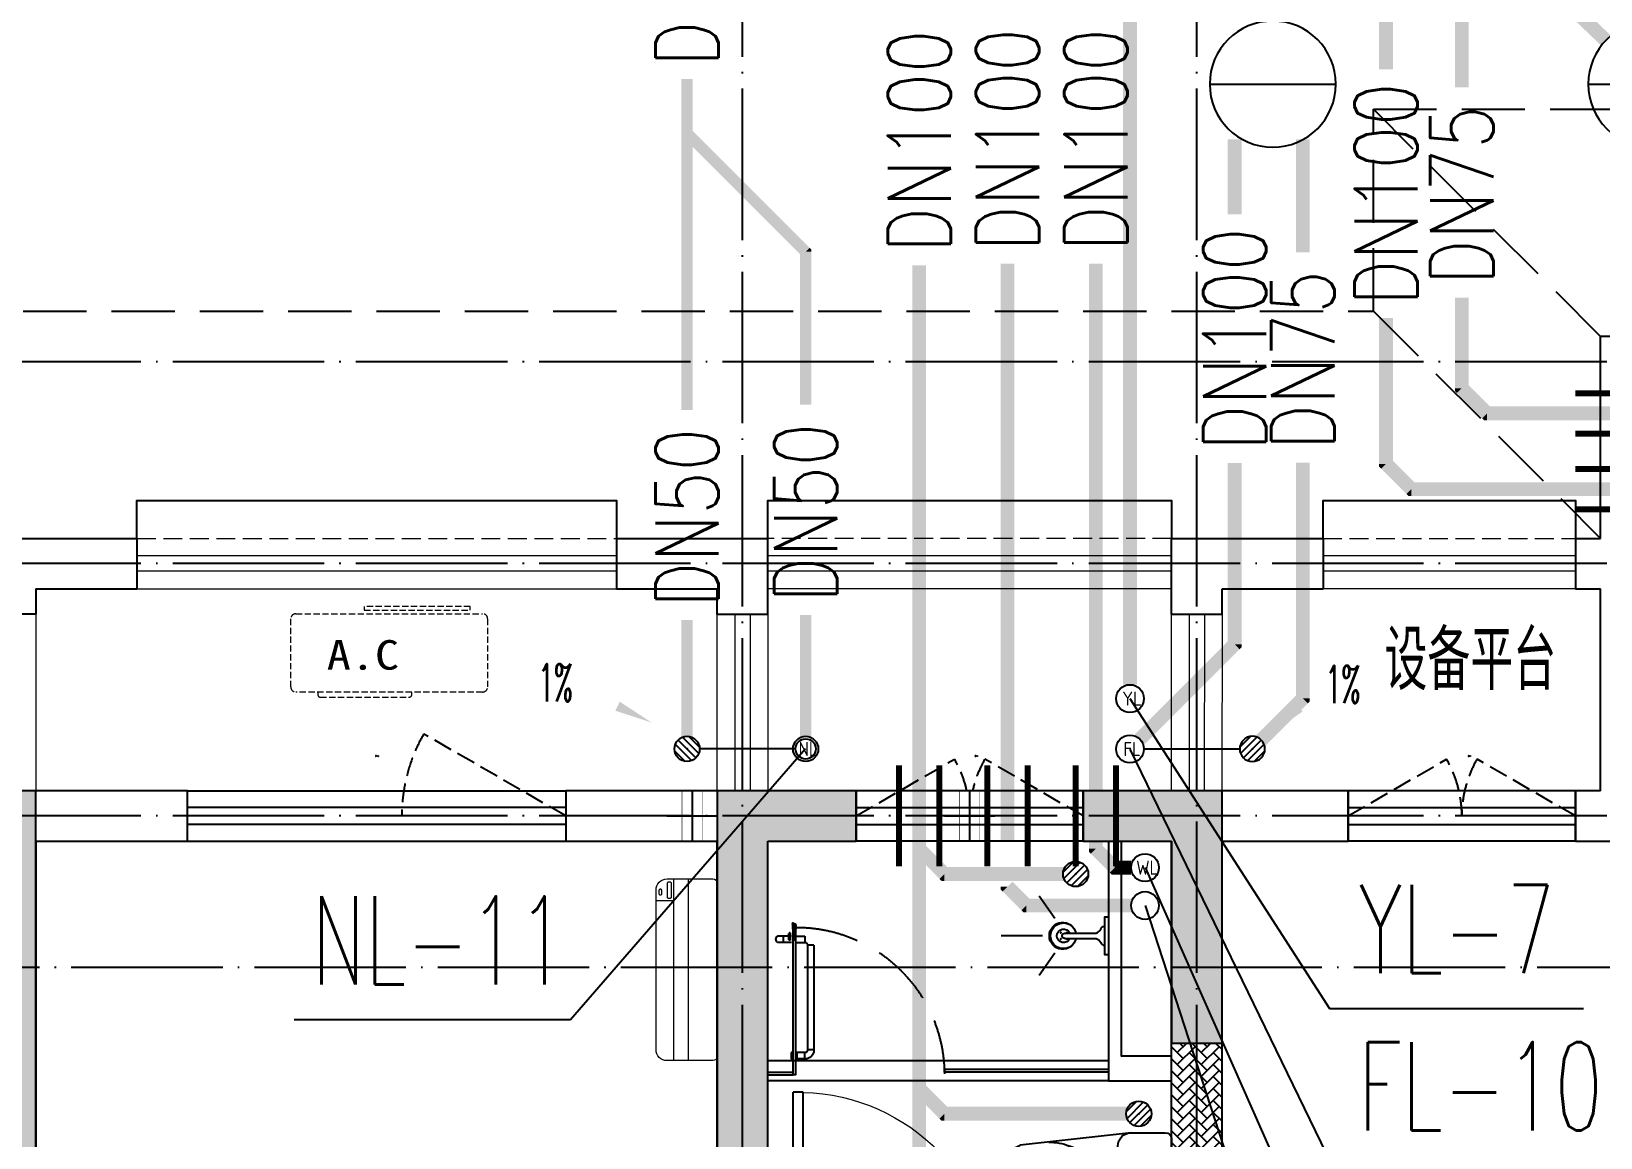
# Model space of a CAD drawing. Extents: x 27938 to 1507990, y 110129 to 923079.
# Drawn here: x 854799 to 861017, y 680482 to 684866 of the extents above; entities that cross this region are included whole.
import ezdxf

# ---------------------------------------------------------------- set-up
doc = ezdxf.new("R2010")
doc.units = 0
doc.header["$LTSCALE"] = 1000
doc.header["$MEASUREMENT"] = 0
doc.linetypes.add('DASH', pattern=[0.35, 0.25, -0.1])
doc.linetypes.add('DOTE', pattern=[2.42, 2, -0.2, 0.02, -0.2])
for name, color, linetype in [('COLUMN', 9, 'Continuous'), ('CURTWALL', 4, 'Continuous'), ('DIM_凝结', 150, 'Continuous'), ('DIM_废水', 31, 'Continuous'), ('DIM_污水', 2, 'Continuous'), ('DIM_雨水', 4, 'Continuous'), ('DIM_餐饮排水', 31, 'Continuous'), ('DOTE', 1, 'Continuous'), ('IP-bath&kitchen-JOHNSON', 4, 'Continuous'), ('LVTRY', 6, 'Continuous'), ('P-bath&kitchen-JOHNSON', 4, 'Continuous'), ('PIPE-凝结', 150, 'N'), ('PIPE-废水', 31, 'TG_F'), ('PIPE-污水', 2, 'W'), ('PIPE-雨水', 4, 'TG_Y'), ('PIPE-餐饮排水', 41, 'P'), ('PUB_HATCH', 8, 'Continuous'), ('PUB_TEXT', 4, 'Continuous'), ('TEXT_凝结', 7, 'Continuous'), ('TEXT_废水', 7, 'Continuous'), ('TEXT_污水', 7, 'Continuous'), ('TEXT_餐饮排水', 7, 'Continuous'), ('VPIPE-中水', 122, 'Continuous'), ('VPIPE-凝结', 150, 'N'), ('VPIPE-废水', 31, 'Continuous'), ('VPIPE-污水', 2, 'W'), ('VPIPE-雨水', 4, 'Y'), ('VPIPE-餐饮排水', 41, 'P'), ('WALL', 9, 'Continuous'), ('WELL_污水', 2, 'Continuous'), ('WINDOW', 4, 'Continuous'), ('WINDOW_TEXT', 7, 'Continuous'), ('保温', 6, 'Continuous'), ('卫生间', 6, 'Continuous'), ('机电标识类', 1, 'Continuous'), ('看线', 251, 'Continuous')]:
    doc.layers.add(name, color=color, linetype=linetype)
for name, color, linetype, lineweight in [('平面-排水沟', 86, 'Continuous', 15), ('平面-栏杆', 135, 'Continuous', 15), ('平面-看线', 45, 'Continuous', 15), ('平面-空调室内机', 176, 'Continuous', 9), ('平面-空调预留孔', 173, 'Continuous', 15), ('空调', 76, 'Continuous', 13)]:
    doc.layers.add(name, color=color, linetype=linetype, lineweight=lineweight)
doc.styles.add('_TCH_DIM', font='SIMPLEX.shx', dxfattribs={"width": 0.7, "bigfont": 'GBCBIG.shx'})
doc.styles.add('_TCH_WINDOW', font='SIMPLEX.shx', dxfattribs={"width": 0.7, "height": 3.5, "bigfont": 'GBCBIG.shx'})
doc.styles.add('_TWT_PIPEDN', font='SIMPLEX', dxfattribs={"width": 0.8, "height": 3.5, "bigfont": 'HZTXT'})
doc.styles.add('_TWT_SERIAL', font='SIMPLEX', dxfattribs={"width": 0.8, "height": 3.5, "bigfont": 'HZTXT'})
doc.styles.get("Standard").update_dxf_attribs({"font": 'gbenor.shx', "bigfont": 'gbcbig.shx'})
doc.styles.add('TG_LINETYPE', font='SIMPLEX', dxfattribs={"width": 0.8, "height": 3, "bigfont": 'HZTXT'})
doc.styles.add('黑体', font='simhei.ttf')
doc.linetypes.add('N', pattern='A,3,-0.2,["N",Standard,S=0.25,R=0,X=-0.1,Y=-0.115],-0.2', length=3.4)
doc.linetypes.add('P', pattern='A,3,-0.2,["P",Standard,S=0.25,R=0,X=-0.1,Y=-0.115],-0.2', length=3.4)
doc.linetypes.add('TG_F', pattern='A,2,-0.3,["F",TG_LINETYPE,S=0.1,R=0,X=-0.23,Y=-0.15],0', length=2.3)
doc.linetypes.add('TG_Y', pattern='A,2,-0.229,["Y",TG_LINETYPE,S=0.1,R=0,X=-0.229,Y=-0.15],0', length=2.229)
doc.linetypes.add('W', pattern='A,3,-0.2,["W",Standard,S=0.25,R=0,X=-0.1,Y=-0.115],-0.2', length=3.4)
doc.linetypes.add('Y', pattern='A,3,-0.2,["Y",Standard,S=0.25,R=0,X=-0.1,Y=-0.115],-0.2', length=3.4)

# ---------------------------------------------------------------- blocks, each defined once
blk = doc.blocks.new('A$C148B7D8E')
at = {"layer": '卫生间', "color": 159, "linetype": 'DASH', "true_color": 0x22346e}
for p, q in [((17000, 9900), (17900, 10800)), ((17900, 10000), (17000, 9100))]:
    blk.add_line(p, q, dxfattribs=at)
blk.add_lwpolyline([(25100, 9000), (24300, 9000), (24300, 10000), (17900, 10000), (17900, 10800), (16100, 10800), (16100, 11800)], dxfattribs=at)
blk = doc.blocks.new('GFDGFSDFGD')
at = {"layer": 'PUB_HATCH'}
for points in [[(447016.7, 373023.7), (447016.7, 372823.7), (447316.6, 372823.7), (447316.6, 370023.7), (447516.6, 370023.7), (447516.6, 373023.7)], [(450766.6, 373023.7), (450216.6, 373023.7), (450216.6, 370023.7), (450416.6, 370023.7), (450416.6, 372823.7), (450766.6, 372823.7)], [(451666.7, 373023.7), (451666.7, 372823.7), (452016.6, 372823.7), (452016.6, 372023.7), (452216.6, 372023.7), (452216.6, 373023.7)]]:
    blk.add_hatch(color=256, dxfattribs=at).paths.add_polyline_path(points)
at = {"layer": 'COLUMN', "color": 6}
for p, q in [((447516.6, 373023.7), (447016.7, 373023.7)), ((447516.6, 370023.7), (447516.6, 373023.7)), ((450766.6, 373023.7), (450216.6, 373023.7)), ((450216.6, 373023.7), (450216.6, 370023.7)), ((450766.6, 372823.7), (450766.6, 373023.7)), ((451666.7, 373023.7), (451666.7, 372823.7)), ((452216.6, 373023.7), (451666.7, 373023.7)), ((452216.6, 372023.7), (452216.6, 373023.7)), ((450416.6, 370023.7), (450416.6, 372823.7)), ((450416.6, 372823.7), (450766.6, 372823.7)), ((451666.7, 372823.7), (452016.6, 372823.7)), ((452016.6, 372823.7), (452016.6, 372023.7)), ((452016.6, 372023.7), (452216.6, 372023.7))]:
    blk.add_line(p, q, dxfattribs=at)
blk = doc.blocks.new('GDFGDGRD')
at = {"layer": '保温', "linetype": 'ByBlock', "ltscale": 10}
h = blk.add_hatch(dxfattribs=at)
h.set_pattern_fill('AR-HBONE', color=251, scale=55)
h.set_pattern_definition([(45, (0, 0), (0, 47.4157523), [100.584, -33.528]), (135, (23.708, 23.708), (3e-15, 47.4157523), [100.584, -33.528])])
h.paths.add_polyline_path([(439016.6, 370023.7), (439016.6, 372023.7), (439216.6, 372023.7), (439216.6, 370023.7)])
blk = doc.blocks.new('A$C001338C2')
for p, q in [((0, 248.6), (0, 22)), ((845, 303.6), (55, 303.6)), ((109.1, 214.8), (109.1, 303.6)), ((900, 22), (900, 248.6)), ((22, 0), (878, 0))]:
    blk.add_line(p, q)
at = {"lineweight": 5}
for p, q in [((900, 214.8), (0, 214.8)), ((900, 143.2), (0, 143.2))]:
    blk.add_line(p, q, dxfattribs=at)
for points in [[(89.2, 226.4), (22.2, 226.4, -0.414214), (16.7, 231.9), (16.7, 243.1, -0.414214), (22.2, 248.6), (89.2, 248.6, -0.414214), (94.7, 243.1), (94.7, 231.9, -0.414214)], [(73.1, 275), (56.8, 275, -0.414214), (51.3, 280.5), (51.3, 283.4, -0.414214), (56.8, 288.9), (73.1, 288.9, -0.414214), (78.6, 283.4), (78.6, 280.5, -0.414214)]]:
    blk.add_lwpolyline(points, format="xyb", close=True)
for centre, radius, start, end in [((55, 248.6), 55, 90, 180), ((845, 248.6), 55, 360, 90), ((22, 22), 22, 180, 270), ((878, 22), 22, 270, 360)]:
    blk.add_arc(centre, radius, start, end)
blk = doc.blocks.new('dongkong')
blk.add_wipeout([(-603756, 210771), (-603756, 210570.8), (-603836, 210570.8), (-603836, 210771)])
at = {"layer": '机电标识类', "color": 250, "linetype": 'DASH', "ltscale": 400}
for p, q in [((-603796, 210771), (-603796, 210570.8)), ((-603896, 210670.7), (-603696, 210670.7))]:
    blk.add_line(p, q, dxfattribs=at)
at = {"layer": '空调', "color": 6, "linetype": 'DASH', "const_width": 2}
blk.add_lwpolyline([(-603756, 210771), (-603756, 210570.8), (-603836, 210570.8), (-603836, 210771)], close=True, dxfattribs=at)
blk = doc.blocks.new('rrrrrrrrrrrra')
at = {"color": 0}
for p, q in [((-112.4, 458.7), (-112.4, 324.3)), ((252.6, 483.7), (-87.4, 483.7)), ((277.6, 324.3), (277.6, 458.7)), ((-112.4, 324.3), (-63.7, -103.4)), ((277.6, 324.3), (227.5, -115.6)), ((-59.1, 271.1), (224.3, 271.1)), ((-20.6, 232.4), (-34.2, 153.6)), ((191.3, 200.5), (-26.1, 200.5)), ((185.8, 232.4), (-20.6, 232.4)), ((185.8, 232.4), (199.4, 153.6))]:
    blk.add_line(p, q, dxfattribs=at)
for centre, radius, start, end in [((-87.4, 458.7), 25, 90, 180), ((252.6, 458.7), 25, 0, 90), ((-59.1, 324.3), 53.3, 180, 270), ((224.3, 324.3), 53.3, 270, 0), ((-322.6, 209.8), 293.8, 333.53685, 351.48282), ((487.8, 209.8), 293.8, 188.51718, 206.46315), ((149, -3.2), 224.1, 158.52022, 180), ((16.2, -3.2), 224.1, 0, 21.47978), ((83.8, -63.6), 152.8, 195.07732, 340.11812)]:
    blk.add_arc(centre, radius, start, end, dxfattribs=at)
blk = doc.blocks.new('A$C1E0F638F')
at = {"color": 0}
for points in [[(499.7, 435.1), (499.7, 85.1), (0, 85.1), (0, 435.1)], [(269.9, 30), (229.9, 30), (229.9, 195), (269.9, 195)], [(119.9, 0), (179.9, 0), (179.9, 60), (119.9, 60)], [(146.9, 55), (152.9, 55), (152.9, 5), (146.9, 5)], [(229.9, 30), (269.9, 30), (269.9, 10), (229.9, 10)], [(379.9, 0), (319.9, 0), (319.9, 60), (379.9, 60)], [(352.9, 55), (346.9, 55), (346.9, 5), (352.9, 5)]]:
    blk.add_lwpolyline(points, close=True, dxfattribs=at)
blk.add_lwpolyline([(269.9, 60), (279.9, 60), (279.9, 0), (219.9, 0), (219.9, 60), (229.9, 60)], dxfattribs=at)
blk.add_circle((249.9, 236.3), 26, dxfattribs=at)
blk = doc.blocks.new('$lvtry$00000171')
at = {"color": 0}
for p, q in [((-74.2, 10.6), (-10.6, 74.2)), ((-69.8, -27.4), (27.4, 69.8)), ((-53, -53), (53, 53)), ((-27.4, -69.8), (69.8, 27.4)), ((10.6, -74.2), (74.2, -10.6))]:
    blk.add_line(p, q, dxfattribs=at)
blk.add_circle((0, 0), 75, dxfattribs=at)
blk.add_point((0, 0), dxfattribs=at)
blk = doc.blocks.new('135')
blk.add_hatch(color=0).paths.add_polyline_path([(4.8, 1.8), (3.6, -1), (-4.7, 2.5), (-3.5, 5.3)])
at = {"color": 0}
for p, q in [((-6.3, 2.6), (5.4, -2.3)), ((-5.7, 2.9), (-5.2, 2.7)), ((-5.6, 18.9), (-3.4, 19.4)), ((-3.4, 19.4), (-5.5, 19.4)), ((5.2, 10.9), (-5.3, 10.9)), ((5.2, 9.7), (-5.2, 9.7)), ((-5.2, 2.7), (-3.8, 5.9)), ((-5, 10.9), (-5, 30.5)), ((-3.8, 5.9), (5.4, 2.1)), ((0, 0), (0, 39.1)), ((5.6, 18.9), (3.4, 19.3)), ((3.4, 19.3), (5.6, 19.3)), ((4.1, -1.2), (5.4, 2.1)), ((5, 10.9), (5, 32.3)), ((4.1, -1.2), (5.7, -1.8))]:
    blk.add_line(p, q, dxfattribs=at)
for centre, radius, start, end in [((6.2, 15.8), 13.5, 151.01474, 204.84033), ((13.5, 4.2), 20.5, 163.09243, 182.0012), ((-6, 3.6), 1, 184.22753, 248.46611), ((8.6, 15.5), 14.6, 166.278, 198.09535), ((13.5, 4.2), 19.5, 163.74431, 182.52687), ((-5.5, 3.3), 0.5, 181.9385, 247.25971), ((-5.2, 22.1), 0.5, 335.76434, 151.01474), ((3.8, 18.1), 9.42, 155.76434, 171.97728), ((5.2, 22.3), 0.5, 29.84246, 204.57404), ((-5.9, 17.2), 11.7, 10.47502, 24.57404), ((29.1, 6.7), 24, 172.94395, 199.23182), ((-6.3, 15.4), 12.4, 338.64492, 16.0476), ((-6, 15.8), 13.4, 334.91114, 29.84246), ((26.4, 6.3), 20.6, 169.14538, 199.95258), ((5.9, -1.2), 1.17, 247.45971, 19.95258), ((5.9, -1.4), 0.5, 247.45971, 19.23182)]:
    blk.add_arc(centre, radius, start, end, dxfattribs=at)
blk.add_open_spline([(-5, 30.5), (-4.1, 31.3), (-2.3, 33), (0.9, 29.2), (3.5, 31.1), (5, 32.3)], degree=3, knots=[0, 0, 0, 0, 3.066329, 6.218313, 11.124135, 11.124135, 11.124135, 11.124135], dxfattribs=at)
blk = doc.blocks.new('SDFAWERAWER')
at = {"layer": 'LVTRY', "color": 0}
for p, q in [((593941.2, -1242210.1), (593783.7, -1242594.8)), ((593964.6, -1242219.7), (593807.2, -1242604.4)), ((593941.2, -1242210.1), (593964.6, -1242219.7)), ((593987.8, -1242190.5), (593978.2, -1242214)), ((594007.5, -1242226), (593978.2, -1242214)), ((594017.1, -1242202.5), (593987.8, -1242190.5)), ((594015.8, -1242220.4), (594027.2, -1242192.7)), ((594015.8, -1242220.4), (594021.7, -1242222.8)), ((594025.7, -1242203.9), (594018.5, -1242221.5)), ((594018.5, -1242221.5), (594021.5, -1242220.3)), ((594025.4, -1242210.8), (594021.5, -1242220.3)), ((594022.6, -1242220.7), (594021.7, -1242222.8)), ((594021.7, -1242222.8), (594023.9, -1242221.9)), ((594022.6, -1242211.4), (594029.8, -1242193.8)), ((594024.2, -1242221.4), (594023.9, -1242221.9)), ((594025.4, -1242210.8), (594031.1, -1242196.8)), ((594027.2, -1242192.7), (594033, -1242195.1)), ((594029.8, -1242193.8), (594031.1, -1242196.8)), ((594032.2, -1242197.2), (594033, -1242195.1)), ((594033, -1242195.1), (594034, -1242197.4)), ((594033.8, -1242197.9), (594034, -1242197.4)), ((594047.3, -1242200.9), (594035.9, -1242228.7)), ((594037.3, -1242210.8), (594088, -1242231.6)), ((594038.6, -1242229.7), (594045.2, -1242213.6)), ((594041.6, -1242228.5), (594051.2, -1242205)), ((594049.9, -1242202), (594043.3, -1242218.2)), ((594047.3, -1242200.9), (594049.9, -1242202)), ((594049.9, -1242202), (594051.2, -1242205)), ((594027.7, -1242234.3), (594078.4, -1242255)), ((594035.9, -1242228.7), (594038.6, -1242229.7)), ((594038.6, -1242229.7), (594041.6, -1242228.5)), ((594057.1, -1242246.3), (594066.7, -1242222.8)), ((593783.7, -1242594.8), (593807.2, -1242604.4)), ((593803.2, -1242641.3), (593812.8, -1242617.9)), ((593803.2, -1242641.3), (593832.6, -1242653.3)), ((593812.8, -1242617.9), (593842.2, -1242629.9)), ((593842.2, -1242629.9), (593832.6, -1242653.3)), ((593833.8, -1242656.3), (593832.6, -1242653.3)), ((593845.2, -1242628.6), (593833.8, -1242656.3)), ((593836.5, -1242657.4), (593833.8, -1242656.3)), ((593847.8, -1242629.7), (593836.5, -1242657.4)), ((593845.2, -1242628.6), (593842.2, -1242629.9)), ((593847.8, -1242629.7), (593845.2, -1242628.6)), ((593847.1, -1242661.8), (593858.5, -1242634.1)), ((593849.8, -1242662.9), (593861.2, -1242635.2)), ((593852.1, -1242661.9), (593862.1, -1242637.4)), ((593858.5, -1242634.1), (593861.2, -1242635.2)), ((593861.2, -1242635.2), (593862.1, -1242637.4)), ((593847.1, -1242661.8), (593849.8, -1242662.9))]:
    blk.add_line(p, q, dxfattribs=at)
blk.add_lwpolyline([(593823.5, -1242717), (594045.8, -1242173.9), (594036.5, -1242170.2), (593814.2, -1242713.2)], close=True, dxfattribs=at)
blk.add_arc((594075.3, -1242240), 15.3, 281.79322, 33.70188, dxfattribs=at)
for centre, major_axis, start_param, end_param in [((593974.2, -1242223.6), (3.93, 9.6), 0, 1.570796), ((593816.8, -1242608.3), (13.5, 33.1), 1.570796, 3.141593), ((593816.8, -1242608.3), (3.93, 9.6), 1.570796, 3.141593)]:
    blk.add_ellipse(centre, major_axis=major_axis, ratio=1, start_param=start_param, end_param=end_param, dxfattribs=at)
at = {"layer": 'P-bath&kitchen-JOHNSON', "color": 0, "linetype": 'DASH'}
blk.add_arc((593809.8, -1242714), 586.2, 67.53695, 157.13247, dxfattribs=at)
at = {"layer": 'LVTRY', "color": 8, "xscale": -1, "rotation": 157.7329157530927}
blk.add_blockref('135', (594045.3, -1242161.9), dxfattribs=at)
blk = doc.blocks.new('A$C5DCB2F21')
at = {"layer": 'IP-bath&kitchen-JOHNSON', "color": 0}
for p, q in [((-68.3, -213.2), (-157.7, -275)), ((68.2, -213.2), (157.6, -275)), ((-0.1, -261.4), (-0.1, -424.7))]:
    blk.add_line(p, q, dxfattribs=at)
for centre, major_axis, ratio, start_param, end_param in [((0, -178.8), (-51, 0), 0.990052, -1.36297, 4.504563), ((0, -177.8), (-26.8, 0), 0.994812, -1.167677, 4.309269)]:
    blk.add_ellipse(centre, major_axis=major_axis, ratio=ratio, start_param=start_param, end_param=end_param, dxfattribs=at)
at = {"layer": 'LVTRY', "color": 0}
for p, q in [((73.6, 0), (-73.6, 0)), ((-10.5, -173.5), (-10.5, -49.3)), ((10.6, -173.5), (10.6, -49.3))]:
    blk.add_line(p, q, dxfattribs=at)
blk.add_lwpolyline([(73.6, 0), (73.6, -15.8), (-73.6, -15.8), (-73.6, 0)], dxfattribs=at)
for points in [[(-26.3, -30.7, -0.364142), (-37.8, -15.8, -0.020495)], [(-10.5, -49.4, 0.214893), (-26.3, -30.7, 7.649644)], [(10.6, -49.3, -0.21439), (26.3, -30.7, -7.649644)], [(26.3, -30.7, 0.364142), (37.8, -15.8, 0.020495)]]:
    blk.add_lwpolyline(points, format="xyb", dxfattribs=at)
blk.add_arc((0, -173.5), 10.5, 180, 0, dxfattribs=at)
for centre, major_axis, ratio, start_param, end_param in [((0, -181.3), (53.6, 0), 0.987577, 1.76809, 7.656688), ((-12.4, -164.7), (0, 1.43), 0.85, -1.570796, 4.712389), ((12.5, -164.7), (0, 1.43), 0.85, 4.712389, 10.995574), ((-12.4, -189.2), (0, 1.43), 0.85, 4.712389, 10.995574), ((12.5, -189.2), (0, 1.43), 0.85, 4.712389, 10.995574)]:
    blk.add_ellipse(centre, major_axis=major_axis, ratio=ratio, start_param=start_param, end_param=end_param, dxfattribs=at)
blk = doc.blocks.new('$TCHSYS$DOOR2D')
for p, q in [((0.45, 0.975), (0.5, 0.975)), ((0.45, 0), (0.45, 0.975)), ((0.5, 0), (0.5, 0.975)), ((0.5, 0), (0.45, 0))]:
    blk.add_line(p, q)
at = {"lineweight": 13}
blk.add_arc((0.475, 0), 0.975, 91.46928, 180, dxfattribs=at)
blk = doc.blocks.new('DSGDFGF')
at = {"layer": 'CURTWALL', "color": 0}
for p, q in [((676992.3, 342105.3), (676292.3, 342105.3)), ((676292.3, 342105.3), (676292.3, 342055.3)), ((676292.3, 342088.7), (676992.3, 342088.7)), ((676292.3, 342072), (676992.3, 342072)), ((676292.3, 342055.3), (676992.3, 342055.3)), ((676992.3, 342055.3), (676992.3, 342105.3)), ((677892.3, 342105.3), (677792.3, 342105.3)), ((677792.3, 342105.3), (677792.3, 342055.3)), ((677792.3, 342088.7), (677892.3, 342088.7)), ((677792.3, 342072), (677892.3, 342072)), ((677792.3, 342055.3), (677892.3, 342055.3)), ((677892.3, 342055.3), (677892.3, 342105.3))]:
    blk.add_line(p, q, dxfattribs=at)
at = {"layer": 'IP-bath&kitchen-JOHNSON', "color": 0}
for p, q in [((676542.3, 342985), (677892.3, 342985)), ((676542.3, 342950), (677192.3, 342950)), ((676542.3, 342940), (677192.3, 342940)), ((677192.3, 342940), (677192.3, 342950)), ((677892.3, 342940), (677792.3, 342940)), ((677792.3, 342930), (677792.3, 342940)), ((677892.3, 342930), (677792.3, 342930)), ((676542.3, 342905), (677892.3, 342905))]:
    blk.add_line(p, q, dxfattribs=at)
for points in [[(676542.3, 343855.3), (676542.3, 342905), (676292.3, 342905)], [(676492.3, 343855.3), (676492.3, 343005), (676292.3, 343005)]]:
    blk.add_lwpolyline(points, dxfattribs=at)
at = {"layer": 'LVTRY', "color": 0}
blk.add_lwpolyline([(676892.3, 341155.3), (676292.3, 341155.3), (676292.3, 342055.3), (676892.3, 342055.3)], close=True, dxfattribs=at)
at = {"layer": 'CURTWALL', "color": 0, "xscale": 800, "yscale": 800, "zscale": 50, "rotation": 5.54452612062199e-09}
blk.add_blockref('$TCHSYS$DOOR2D', (677392.3, 342080.3), dxfattribs=at)
at = {"layer": 'IP-bath&kitchen-JOHNSON', "color": 8}
for name, p, rotation in [('A$C5DCB2F21', (676542.3, 343480.3), 90.00848852444699), ('SDFAWERAWER', (-342526.2, 1268090.5), 22.25976934310714)]:
    blk.add_blockref(name, p, dxfattribs=dict(at, rotation=rotation))
at = {"layer": 'LVTRY', "color": 8, "xscale": -0.6666666667107826, "yscale": 0.6666666667107826}
for p in [(676672.3, 343725.3), (676422.3, 342775.3)]:
    blk.add_blockref('$lvtry$00000171', p, dxfattribs=at)
at = {"layer": 'LVTRY', "color": 8, "extrusion": (0, 0, -1), "xscale": -1, "zscale": -1, "rotation": 270}
blk.add_blockref('rrrrrrrrrrrra', (-676776.1, 342422.6), dxfattribs=at)
at = {"layer": 'LVTRY', "color": 8, "xscale": -1, "rotation": 270}
blk.add_blockref('A$C1E0F638F', (676357.2, 341355.6), dxfattribs=at)
blk = doc.blocks.new('gsergvr')
at = {"layer": '平面-空调预留孔', "linetype": 'DASH', "ltscale": 0.1}
for p, q in [((34075.4, 17176.2), (34075.4, 17166.2)), ((34448.2, 17166.2), (34448.2, 17176.2)), ((34085.4, 17156.2), (34438.2, 17156.2))]:
    blk.add_line(p, q, dxfattribs=at)
blk.add_lwpolyline([(34728.6, 17176.2), (33988.6, 17176.2, -0.414214), (33968.6, 17196.2), (33968.6, 17466.2, -0.414214), (33988.6, 17486.2), (34728.6, 17486.2, -0.414214), (34748.6, 17466.2), (34748.6, 17196.2, -0.414214)], format="xyb", close=True, dxfattribs=at)
blk.add_lwpolyline([(34679.3, 17515.3), (34259.5, 17515.3), (34259.5, 17500.2), (34679.3, 17500.2)], close=True, dxfattribs=at)
for centre, start, end in [((34085.4, 17166.2), 180, 270), ((34438.2, 17166.2), 270, 0)]:
    blk.add_arc(centre, 10, start, end, dxfattribs=at)
at = {"layer": '平面-空调预留孔', "color": 251, "linetype": 'DASH', "ltscale": 0.1, "true_color": 0x636466, "style": '黑体', "width": 1.2}
blk.add_text('A.C', height=117.05, dxfattribs=at).set_placement((34110.9, 17264.8))
blk = doc.blocks.new('rtyryrtyeeretee')
at = {"layer": '平面-空调预留孔'}
blk.add_blockref('gsergvr', (635673.5, 326705.8), dxfattribs=at)
blk = doc.blocks.new('$TWTSYS$00000190')
blk.add_line((0, 0.5, 0), (0, -0.5, 0))
blk.add_circle((0, 0, 0), 0.5)
blk = doc.blocks.new('$WINLIB2D$00000001')
at = {"color": 0}
for points in [[(-0.5, 0.5), (-0.5, -0.5)], [(-0.5, 0.5), (0.5, 0.5)], [(0.5, -0.5), (0.5, 0.5)], [(0.5, 0.1667), (-0.5, 0.1667)], [(0.5, -0.1667), (-0.5, -0.1667)], [(-0.5, -0.5), (0.5, -0.5)]]:
    blk.add_lwpolyline(points, dxfattribs=at)

msp = doc.modelspace()

# ---------------------------------------------------------------- hatches: boundary and pattern name
at = {"layer": 'PIPE-凝结'}
for points in [[(857866.6, 683992.7), (857882.5, 684008.6), (857889.1, 684002)], [(857866.6, 683992.7), (857889.1, 683992.7), (857889.1, 684002)]]:
    msp.add_hatch(color=256, dxfattribs=at).paths.add_polyline_path(points)
at = {"layer": 'PIPE-废水'}
for points in [[(859566.6, 682437.2), (859586, 682417.7), (859594.1, 682425.8)], [(859566.6, 682437.2), (859594.1, 682437.2), (859594.1, 682425.8)], [(859836.6, 682222.7), (859856, 682203.3), (859864.1, 682211.3)], [(859836.6, 682222.7), (859864.1, 682222.7), (859864.1, 682211.3)]]:
    msp.add_hatch(color=256, dxfattribs=at).paths.add_polyline_path(points)
at = {"layer": 'PIPE-污水'}
for points in [[(859016.6, 681627.2), (858997.1, 681607.7), (858989.1, 681615.8)], [(859016.6, 681627.2), (858989.1, 681627.2), (858989.1, 681615.8)], [(859091.6, 681552.2), (859072.1, 681532.7), (859080.2, 681524.7)], [(859091.6, 681552.2), (859091.6, 681524.7), (859080.2, 681524.7)], [(858416.6, 681527.2), (858397.1, 681507.7), (858405.2, 681499.7)], [(858416.6, 681527.2), (858416.6, 681499.7), (858405.2, 681499.7)], [(858416.6, 680577.2), (858397.1, 680557.7), (858405.2, 680549.7)], [(858416.6, 680577.2), (858416.6, 680549.7), (858405.2, 680549.7)]]:
    msp.add_hatch(color=256, dxfattribs=at).paths.add_polyline_path(points)
at = {"layer": 'PIPE-餐饮排水'}
for points in [[(860466.6, 683452.2), (860447.1, 683432.7), (860439.1, 683440.8)], [(860466.6, 683452.2), (860439.1, 683452.2), (860439.1, 683440.8)], [(860566.6, 683352.2), (860547.1, 683332.7), (860555.2, 683324.7)], [(860566.6, 683352.2), (860566.6, 683324.7), (860555.2, 683324.7)], [(860166.6, 683152.2), (860147.1, 683132.7), (860139.1, 683140.8)], [(860166.6, 683152.2), (860139.1, 683152.2), (860139.1, 683140.8)], [(860266.6, 683052.2), (860247.1, 683032.7), (860255.2, 683024.7)], [(860266.6, 683052.2), (860266.6, 683024.7), (860255.2, 683024.7)], [(858666.6, 681477.2), (858639.1, 681477.2), (858639.1, 681465.8)], [(858666.6, 681477.2), (858647.1, 681457.7), (858639.1, 681465.8)], [(858741.6, 681402.2), (858722.1, 681382.7), (858730.2, 681374.7)], [(858741.6, 681402.2), (858741.6, 681374.7), (858730.2, 681374.7)]]:
    msp.add_hatch(color=256, dxfattribs=at).paths.add_polyline_path(points)

# ---------------------------------------------------------------- linework, layer by layer
at = {"const_width": 24}
for points in [[(861116.6, 683432.2), (860916.6, 683432.2), (860916.6, 683432.2)], [(860916.6, 683272.2), (860916.6, 683272.2), (861116.6, 683272.2)], [(861116.6, 683132.2), (860916.6, 683132.2), (860916.6, 683132.2)], [(860916.6, 682972.2), (860916.6, 682972.2), (861116.6, 682972.2)], [(858236.6, 681757.2), (858236.6, 681957.2), (858236.6, 681957.2)], [(858746.6, 681957.2), (858746.6, 681957.2), (858746.6, 681757.2)], [(858936.6, 681757.2), (858936.6, 681957.2), (858936.6, 681957.2)], [(859096.6, 681957.2), (859096.6, 681957.2), (859096.6, 681757.2)], [(858236.6, 681757.2), (858236.6, 681557.2), (858236.6, 681557.2)], [(858746.6, 681557.2), (858746.6, 681557.2), (858746.6, 681757.2)], [(858936.6, 681757.2), (858936.6, 681557.2), (858936.6, 681557.2)], [(859096.6, 681557.2), (859096.6, 681557.2), (859096.6, 681757.2)]]:
    msp.add_lwpolyline(points, dxfattribs=at)
at = {"layer": 'DIM_凝结'}
msp.add_line((856934.2, 680948.7), (855839.7, 680948.7), dxfattribs=at)
at = {"layer": 'DIM_废水'}
msp.add_line((859151.6, 682022.2), (859952.6, 680370.8), dxfattribs=at)
at = {"layer": 'DIM_污水'}
msp.add_line((859211.4, 681552.2), (859996.3, 679784.5), dxfattribs=at)
at = {"layer": 'DIM_雨水'}
for p, q in [((859151.6, 682222.2), (859942.1, 680994.3)), ((859942.1, 680994.3), (860949, 680994.3))]:
    msp.add_line(p, q, dxfattribs=at)
at = {"layer": 'DIM_餐饮排水'}
msp.add_line((859211.4, 681402.2), (859943.6, 679152.2), dxfattribs=at)
at = {"layer": 'DOTE', "color": 169, "linetype": 'DOTE', "ltscale": 0.3}
for p, q in [((857616.6, 678957.2), (857616.6, 690157.2)), ((859416.6, 678957.2), (859416.6, 690157.2)), ((879916.6, 683557.2), (825916.6, 683557.2)), ((879916.6, 682757.2), (825916.6, 682757.2)), ((825916.6, 681157.4), (879916.6, 681157.4))]:
    msp.add_line(p, q, dxfattribs=at)
at = {"layer": 'PIPE-凝结', "ltscale": 0.5, "const_width": 45}
for points in [[(857396.6, 684462.7), (857396.6, 684677)], [(857396.6, 683366.4), (857396.6, 684462.7)], [(857396.6, 684462.7), (857866.6, 683992.7)], [(857866.6, 683386.5), (857866.6, 683992.7)], [(857396.6, 682069.5), (857396.6, 682533)], [(857866.6, 682072.7), (857866.6, 682553.2)]]:
    msp.add_lwpolyline(points, dxfattribs=at)
at = {"layer": 'PIPE-废水', "ltscale": 0.5, "const_width": 55}
for points in [[(859566.6, 684141), (859566.6, 684438.4)], [(859836.6, 683990.9), (859836.6, 684438.4)], [(859566.6, 682437.2), (859566.6, 683155.2)], [(859836.6, 682222.7), (859836.6, 683157.6)], [(859190.5, 682061.1), (859566.6, 682437.2)], [(859670.5, 682056.6), (859836.6, 682222.7)]]:
    msp.add_lwpolyline(points, dxfattribs=at)
at = {"layer": 'PIPE-污水', "ltscale": 0.5, "const_width": 55}
for points in [[(861037.3, 684830.3), (860356.4, 685483.9)], [(858316.6, 681627.2), (858316.6, 683939.4)], [(859016.6, 681627.2), (859016.6, 683945.4)], [(858316.6, 680677.2), (858316.6, 681627.2)], [(859091.6, 681552.2), (859016.6, 681627.2)], [(858416.6, 681527.2), (858890, 681527.2)], [(859091.6, 681552.2), (859156.4, 681552.2)], [(858416.6, 680577.2), (858316.6, 680677.2)], [(858316.6, 680407), (858316.6, 680677.2)], [(858416.6, 680577.2), (859136.6, 680577.2)]]:
    msp.add_lwpolyline(points, dxfattribs=at)
at = {"layer": 'PIPE-雨水', "ltscale": 0.5, "const_width": 55}
msp.add_lwpolyline([(859151.6, 682277.2), (859151.6, 685164.3)], dxfattribs=at)
at = {"layer": 'PIPE-餐饮排水', "ltscale": 0.5, "const_width": 55}
for points in [[(860166.6, 684715.5), (860166.6, 685107.6)], [(860466.6, 684644.6), (860466.6, 685107.6)], [(860466.6, 683452.2), (860466.6, 683811.3)], [(860166.6, 683152.2), (860166.6, 683729.8)], [(860566.6, 683352.2), (860466.6, 683452.2)], [(860566.6, 683352.2), (861892, 683352.2)], [(860266.6, 683052.2), (860166.6, 683152.2)], [(860266.6, 683052.2), (863511.4, 683052.2)], [(858666.6, 681477.2), (858741.6, 681402.2)], [(859156.4, 681402.2), (858741.6, 681402.2)]]:
    msp.add_lwpolyline(points, dxfattribs=at)
at = {"layer": 'VPIPE-中水', "color": 8, "linetype": 'Continuous'}
msp.add_circle((859211.4, 681552.2), 55, dxfattribs=at)
at = {"layer": 'VPIPE-凝结', "color": 8, "ltscale": 0.1}
for p, q in [((857826.6, 682022.7), (857446.6, 682022.7)), ((859206.6, 682022.7), (859586.6, 682022.7))]:
    msp.add_line(p, q, dxfattribs=at)
at = {"layer": 'VPIPE-凝结'}
msp.add_circle((857866.6, 682022.7), 50, dxfattribs=at)
at = {"layer": 'VPIPE-凝结', "color": 8}
msp.add_circle((857866.6, 682022.7), 40, dxfattribs=at)
at = {"layer": 'VPIPE-废水', "color": 8}
msp.add_circle((859151.6, 682022.2), 55, dxfattribs=at)
at = {"layer": 'VPIPE-废水'}
msp.add_circle((859151.6, 682022.2), 55, dxfattribs=at)
at = {"layer": 'VPIPE-污水'}
msp.add_circle((859211.4, 681552.2), 55, dxfattribs=at)
at = {"layer": 'VPIPE-雨水', "color": 8}
msp.add_circle((859151.6, 682222.2), 55, dxfattribs=at)
at = {"layer": 'VPIPE-雨水'}
msp.add_circle((859151.6, 682222.2), 55, dxfattribs=at)
at = {"layer": 'VPIPE-餐饮排水'}
msp.add_circle((859211.4, 681402.2), 55, dxfattribs=at)
at = {"layer": 'WALL', "color": 8}
for p, q in [((861016.6, 682857.2), (861016.6, 683657.2)), ((861716.6, 683657.2), (861016.6, 683657.2)), ((854616.6, 682857.2), (855216.6, 682857.2)), ((855216.6, 682857.2), (855216.6, 682657.2)), ((857116.6, 682857.2), (857716.6, 682857.2)), ((857116.6, 682857.2), (857116.6, 682657.2)), ((857716.6, 682557.2), (857716.6, 682857.2)), ((859316.6, 682857.2), (859916.6, 682857.2)), ((859316.6, 682557.2), (859316.6, 682857.2)), ((859916.6, 682857.2), (859916.6, 682657.2)), ((860916.6, 682857.2), (861016.6, 682857.2)), ((860916.6, 682857.2), (860916.6, 682657.2)), ((854816.6, 682657.2), (854816.6, 682557.2)), ((854816.6, 682657.2), (855216.6, 682657.2)), ((857116.6, 682657.2), (857516.6, 682657.2)), ((857516.6, 682557.2), (857516.6, 682657.2)), ((859516.6, 682657.2), (859916.6, 682657.2)), ((859516.6, 682557.2), (859516.6, 682657.2)), ((860916.6, 682657.2), (861016.6, 682657.2)), ((861016.6, 681857.2), (861016.6, 682657.2)), ((854816.6, 682557.2), (854616.6, 682557.2)), ((857516.6, 682557.2), (857716.6, 682557.2)), ((859316.6, 682557.2), (859516.6, 682557.2)), ((855416.6, 681857.2), (854716.6, 681857.2)), ((855416.6, 681657.2), (855416.6, 681857.2)), ((856916.6, 681857.2), (856916.6, 681657.2)), ((858066.6, 681857.2), (857616.6, 681857.2)), ((858066.6, 681657.2), (858066.6, 681857.2)), ((859416.6, 681857.2), (858966.6, 681857.2)), ((858966.6, 681857.2), (858966.6, 681657.2)), ((860016.6, 681857.2), (859416.6, 681857.2)), ((860016.6, 681657.2), (860016.6, 681857.2)), ((861016.6, 681857.2), (860916.6, 681857.2)), ((860916.6, 681857.2), (860916.6, 681657.2)), ((854816.6, 681657.2), (855416.6, 681657.2)), ((854816.6, 681657.2), (854816.6, 678957.2)), ((857716.6, 681657.2), (858066.6, 681657.2)), ((857716.6, 678957.2), (857716.6, 681657.2)), ((858966.6, 681657.2), (859316.6, 681657.2)), ((859316.6, 678957.2), (859316.6, 681657.2)), ((859516.6, 678857.2), (859516.6, 681657.2)), ((859516.6, 681657.2), (860016.6, 681657.2)), ((860916.6, 681657.2), (861116.6, 681657.2))]:
    msp.add_line(p, q, dxfattribs=at)
at = {"layer": 'WINDOW', "color": 8, "linetype": 'DASH', "ltscale": 0.3}
for points in [[(856916.6, 681757.2), (856353.4, 682081.8, 0.131485), (856266.6, 681757.2)], [(858066.7, 681757.2), (858456.4, 681982.1, -0.131605), (858516.7, 681757.2)], [(858966.7, 681757.2), (858576.9, 681982.1, 0.131605), (858516.7, 681757.2)], [(860016.6, 681757.2), (860406.3, 681982.1, -0.131605), (860466.6, 681757.2)], [(860916.6, 681757.2), (860526.8, 681982.1, 0.131605), (860466.6, 681757.2)]]:
    msp.add_lwpolyline(points, format="xyb", dxfattribs=at)
at = {"layer": '平面-排水沟', "color": 8}
for points in [[(856970.4, 682264, 0, 0, 0), (857256.5, 682127.1, 0, 40, 0), (857121.2, 682191.9, 0, 0, 0)], [(859888.9, 682245.1, 0, 0, 0), (859710.5, 682085.5, 0, 40, 0), (859822.3, 682185.5, 0, 0, 0)]]:
    msp.add_lwpolyline(points, format="xyseb", dxfattribs=at)
at = {"layer": '平面-栏杆', "color": 8}
for points in [[(857116.6, 682787.2), (855216.6, 682787.5)], [(859316.6, 682787.2), (857716.6, 682787.5)], [(860916.6, 682787.3), (859916.6, 682787.5)], [(857116.6, 682727.2), (855216.6, 682727.5)], [(859316.6, 682727.2), (857716.6, 682727.5)], [(860916.6, 682727.3), (859916.6, 682727.5)], [(857586.6, 682557.2), (857586.3, 681857.2)], [(857646.6, 682557.2), (857646.3, 681857.2)], [(859386.6, 682557.2), (859386.3, 681857.2)], [(859446.6, 682557.2), (859446.3, 681857.2)]]:
    msp.add_lwpolyline(points, dxfattribs=at)
at = {"layer": '平面-看线', "color": 8}
msp.add_line((859316.3, 681857.2), (859316.6, 682557.2), dxfattribs=at)
at = {"layer": '平面-看线', "color": 8, "linetype": 'DASH', "ltscale": 0.3}
for points in [[(855216.6, 682857.2), (857116.6, 682857.2)], [(859316.6, 682857.2), (857716.6, 682857.2)], [(859916.6, 682857.2), (860916.6, 682857.2)]]:
    msp.add_lwpolyline(points, dxfattribs=at)
at = {"layer": '平面-看线', "color": 8}
for points in [[(855216.6, 682657.2), (857116.6, 682657.2)], [(859316.6, 682657.2), (857716.6, 682657.2)], [(860916.6, 682657.2), (859916.6, 682657.2)], [(854816.9, 682557.2), (854816.6, 681857.2)], [(857716.6, 682557.2), (857716.3, 681857.2)], [(859516.6, 682557.2), (859516.3, 681857.2)]]:
    msp.add_lwpolyline(points, dxfattribs=at)
at = {"layer": '看线', "color": 8, "ltscale": 0.5}
for points in [[(855216.6, 682857.2), (855216.6, 683007.2), (857116.6, 683007.2), (857116.6, 682857.2)], [(857716.6, 682857.2), (857716.6, 683007.2), (859316.6, 683007.2), (859316.6, 682857.2)], [(859916.6, 682857.2), (859916.6, 683007.2), (860916.6, 683007.2), (860916.6, 682857.2)]]:
    msp.add_lwpolyline(points, dxfattribs=at)

# ---------------------------------------------------------------- block references
at = {"color": 8, "xscale": -1}
for name, p in [('A$C148B7D8E', (878016.6, 673757.2)), ('GDFGDGRD', (1298533.2, 308833.4))]:
    msp.add_blockref(name, p, dxfattribs=at)
at = {"color": 8}
for name, p in [('GFDGFSDFGD', (407300, 308833.4)), ('rtyryrtyeeretee', (186184.5, 338366.1))]:
    msp.add_blockref(name, p, dxfattribs=at)
at = {"layer": 'LVTRY', "color": 8, "yscale": 0.6666666667107825}
for p, xscale, rotation in [((857396.6, 682022.7), 0.6666666667107825, 269.9999999939778), ((859636.6, 682022.7), -0.6666666667107825, 90.00000000602213)]:
    msp.add_blockref('$lvtry$00000171', p, dxfattribs=dict(at, xscale=xscale, rotation=rotation))
at = {"layer": 'WELL_污水', "xscale": -500, "yscale": 500, "zscale": 500, "rotation": 90}
for p in [(859717.6, 684657.2), (861217.6, 684657.2)]:
    msp.add_blockref('$TWTSYS$00000190', p, dxfattribs=at)
at = {"layer": 'WINDOW', "color": 8}
ref = msp.add_blockref('$WINLIB2D$00000001', (856166.6, 681757.2), dxfattribs=dict(at, xscale=1500, yscale=-200, zscale=1500, rotation=359.9999999969686))
ref.add_attrib('A', 'C1514a', (856161.3, 681992.5), dxfattribs={"layer": 'WINDOW_TEXT', "color": 8, "ltscale": 0.5, "height": 4.25, "style": '_TCH_WINDOW', "width": 0.494118})
ref = msp.add_blockref('$WINLIB2D$00000001', (860466.6, 681757.2), dxfattribs=dict(at, xscale=-900, yscale=-200, zscale=-900, rotation=2.464015854641344e-09))
ref.add_attrib('A', 'C0914', (860491.2, 681992.5), dxfattribs={"layer": 'WINDOW_TEXT', "color": 8, "ltscale": 0.5, "height": 4.25, "rotation": 0, "style": '_TCH_WINDOW', "width": 0.494118})
at = {"layer": '平面-空调预留孔', "color": 8, "xscale": -0.8000000000465648, "yscale": 0.8000000000465648, "zscale": 0.8000000000465646, "rotation": 89.99999976656984}
msp.add_blockref('A$C001338C2', (857516.6, 681507.4), dxfattribs=at)

# ---------------------------------------------------------------- texts
at = {"layer": 'DIM_凝结', "color": 7, "style": '_TWT_SERIAL', "width": 0.64}
msp.add_text('NL-11', height=350, dxfattribs=at).set_placement((855909.7, 681088.7))
at = {"layer": 'DIM_废水', "color": 7, "style": '_TWT_SERIAL', "width": 0.64}
msp.add_text('FL-10', height=350, dxfattribs=at).set_placement((860056, 680510.8))
at = {"layer": 'DIM_雨水', "color": 7, "style": '_TWT_SERIAL', "width": 0.64}
msp.add_text('YL-7', height=350, dxfattribs=at).set_placement((860057.7, 681134.3))
at = {"layer": 'PUB_TEXT', "color": 8}
for s, height, p in [('设备平台', 236.31, (860160, 682256.1)), ('YL', 56, (859121.2, 682194.2)), ('NL', 56, (857838.6, 681994.7)), ('FL', 56, (859125.9, 681994.2)), ('WL', 56, (859176.4, 681524.2))]:
    msp.add_text(s, height=height, dxfattribs=at).set_placement(p)
at = {"layer": 'TEXT_凝结', "style": '_TWT_PIPEDN', "width": 0.8}
for p in [(857521.6, 684727), (857521.6, 682583), (857991.6, 682603.2)]:
    msp.add_text('DN50', height=250, rotation=90, dxfattribs=at).set_placement(p)
at = {"layer": 'TEXT_废水', "style": '_TWT_PIPEDN', "width": 0.8}
for s, p in [('DN100', (859691.6, 683205.2)), ('DN75', (859961.6, 683207.6))]:
    msp.add_text(s, height=250, rotation=90, dxfattribs=at).set_placement(p)
at = {"layer": 'TEXT_污水', "style": '_TWT_PIPEDN', "width": 0.8}
for p in [(858441.6, 683989.4), (858791.6, 683995.4), (859141.6, 683995.4)]:
    msp.add_text('DN100', height=250, rotation=90, dxfattribs=at).set_placement(p)
at = {"layer": 'TEXT_餐饮排水', "style": '_TWT_PIPEDN', "width": 0.8}
for s, p in [('DN100', (860291.6, 683779.8)), ('DN75', (860591.6, 683861.3))]:
    msp.add_text(s, height=250, rotation=90, dxfattribs=at).set_placement(p)
at = {"layer": '平面-排水沟', "color": 7, "style": '_TCH_DIM', "width": 0.494118}
for p in [(856806.3, 682211.2), (859926.2, 682204.1)]:
    msp.add_text('1%', height=148.75, dxfattribs=at).set_placement(p)

# ---------------------------------------------------------------- next in the draw order: block references
at = {"layer": '平面-空调室内机', "color": 8, "ltscale": 0.3}
msp.add_blockref('dongkong', (1461212.8, 471086.5), dxfattribs=at)
at = {"layer": '平面-空调室内机', "color": 8, "ltscale": 0.3, "xscale": -1, "rotation": 180}
msp.add_blockref('dongkong', (1462312.6, 892428), dxfattribs=at)

# ---------------------------------------------------------------- next in the draw order: linework, layer by layer
at = {"const_width": 24}
for points in [[(858396.6, 681957.2), (858396.6, 681957.2), (858396.6, 681757.2)], [(858586.6, 681757.2), (858586.6, 681957.2), (858586.6, 681957.2)], [(858396.6, 681557.2), (858396.6, 681557.2), (858396.6, 681757.2)], [(858586.6, 681757.2), (858586.6, 681557.2), (858586.6, 681557.2)]]:
    msp.add_lwpolyline(points, dxfattribs=at)
at = {"layer": 'DIM_凝结'}
msp.add_line((857866.6, 682022.7), (856934.2, 680948.7), dxfattribs=at)
at = {"layer": 'DOTE', "color": 169, "linetype": 'DOTE', "ltscale": 0.3}
msp.add_line((879916.6, 681757.2), (825916.6, 681757.2), dxfattribs=at)
at = {"layer": 'PIPE-污水', "ltscale": 0.5, "const_width": 55}
msp.add_lwpolyline([(858416.6, 681527.2), (858316.6, 681627.2)], dxfattribs=at)
at = {"layer": 'PIPE-餐饮排水', "ltscale": 0.5, "const_width": 55}
msp.add_lwpolyline([(858666.6, 681654.7), (858666.6, 683945.4)], dxfattribs=at)
at = {"layer": 'WALL', "color": 8}
for p, q in [((857616.6, 681857.2), (856916.6, 681857.2)), ((856916.6, 681657.2), (857516.6, 681657.2)), ((857516.6, 678957.2), (857516.6, 681657.2))]:
    msp.add_line(p, q, dxfattribs=at)
at = {"layer": '平面-看线', "color": 8}
msp.add_line((857516.3, 681857.2), (857516.6, 682557.2), dxfattribs=at)

# ---------------------------------------------------------------- next in the draw order: block references
at = {"color": 8, "xscale": -1}
msp.add_blockref('DSGDFGF', (1535608.9, 337801.8), dxfattribs=at)
at = {"layer": 'WINDOW', "color": 8}
ref = msp.add_blockref('$WINLIB2D$00000001', (858516.6, 681757.2), dxfattribs=dict(at, xscale=-900, yscale=-200, zscale=-900, rotation=1.823162473766424e-09))
ref.add_attrib('A', 'C0914', (858537.3, 681992.5), dxfattribs={"layer": 'WINDOW_TEXT', "color": 8, "ltscale": 0.5, "height": 4.25, "rotation": 0, "style": '_TCH_WINDOW', "width": 0.494118})

doc.saveas('drawing.dxf')
